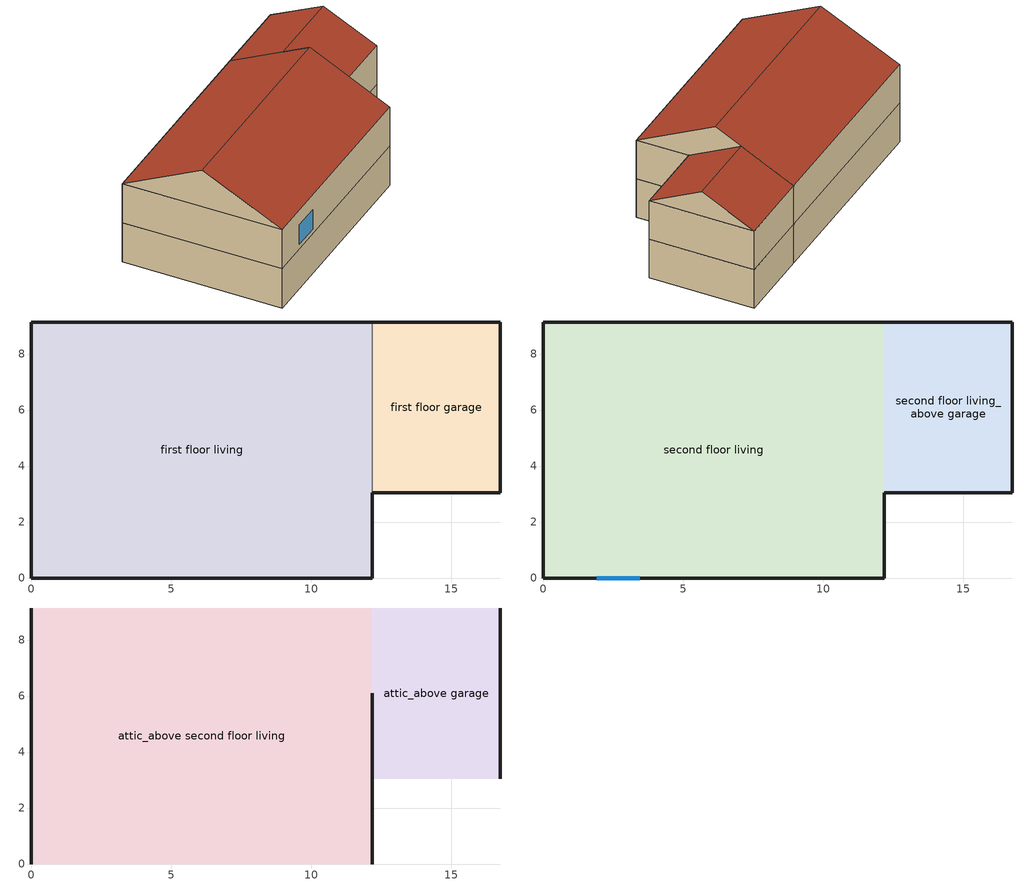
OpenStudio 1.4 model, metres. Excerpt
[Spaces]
first floor living
 floor ground (Slab): 12.19,9.14 12.19,0 0,0 0,9.14 z0
 wall outside (ExtInsFinWall): 12.19,9.14 0,9.14 0,0 12.19,0 12.19,3.05 z0:2.44
 wall to first floor garage (UnfinInsFinWall): 12.19,3.05 12.19,9.14 z0:2.44
 ceiling adiabatic (RevFinUninsFinFloor): 12.19,0 12.19,9.14 0,9.14 0,0 z2.44
first floor garage
 floor ground (GrndUninsUnfinGrgFloor): 16.76,9.14 16.76,3.05 12.19,3.05 12.19,9.14 z0
 wall outside (ExtUninsUnfinWall): 12.19,3.05 16.76,3.05 16.76,9.14 12.19,9.14 z0:2.44
second floor living
 floor adiabatic (FinUninsFinFloor): 12.19,9.14 12.19,0 0,0 0,9.14 z2.44
 wall outside (ExtInsFinWall): 12.19,9.14 0,9.14 0,0 12.19,0 12.19,3.05 z2.44:4.88
 window: 1.92,0 3.44,0 z2.76:3.98
second floor living_above garage
 floor to first floor garage (UnfinInsFinFloor): 16.76,9.14 16.76,3.05 12.19,3.05 12.19,9.14 z2.44
 wall outside (ExtInsFinWall): 12.19,3.05 16.76,3.05 16.76,9.14 12.19,9.14 z2.44:4.88
attic_above second floor living
 floor to second floor living (FinInsUnfinUAFloor): 12.19,9.14 12.19,0 0,0 0,9.14 z4.88
 wall outside (ExtUninsUnfinWall): 0,4.57,7.16 0,9.14,4.88 0,0,4.88; 12.19,4.57,7.16 12.19,0,4.88 12.19,3.05,4.88 12.19,6.1,6.4
 roof outside (UnfinInsExtRoof): 12.19,4.57,7.16 12.19,9.14,4.88 0,9.14,4.88 0,4.57,7.16; 0,4.57,7.16 0,0,4.88 12.19,0,4.88 12.19,4.57,7.16
attic_above garage
 floor to second floor living_above garage (FinInsUnfinUAFloor): 16.76,9.14 16.76,3.05 12.19,3.05 12.19,9.14 z4.88
 wall outside (ExtUninsUnfinWall): 16.76,6.1,6.4 16.76,3.05,4.88 16.76,9.14,4.88
 roof outside (UnfinInsExtRoof): 16.76,6.1,6.4 16.76,9.14,4.88 12.19,9.14,4.88 12.19,6.1,6.4; 12.19,6.1,6.4 12.19,3.05,4.88 16.76,3.05,4.88 16.76,6.1,6.4
[Building]
simple residential geometry
[ClimateZones]
Climate Zone Institution Name 1=ASHRAE; Climate Zone Document Name 1=ANSI/ASHRAE Standard 169; Climate Zone Document Year 1=2006; Climate Zone Institution Name 2=CEC; Climate Zone Document Name 2=California Climate Zone Descriptions; Climate Zone Document Year 2=1995
[Site]
Site 1: Latitude {deg}=39.74; Longitude {deg}=-105.18; Time Zone {hr}=-7; Elevation {m}=1829
[SizingPeriod:DesignDay] Barometric Pressure {Pa}=81198; Sky Clearness=0; Rain Indicator=0; Snow Indicator=0; Day of Month=21; Daylight Saving Time Indicator=0; Dry-Bulb Temperature Range Modifier Type=DefaultMultipliers
Name | Maximum Dry-Bulb Temperature {C} | Daily Dry-Bulb Temperature Range {deltaC} | Humidity Indicating Conditions at Maximum Dry-Bulb {BasedOnField A3} | Wind Speed {m/s} | Wind Direction {deg} | Month | Day Type | Humidity Indicating Type | Solar Model Indicator | ASHRAE Taub | ASHRAE Taud
Denver Centennial  Golden   N Ann Hum_n 99.6% Condns DP=>MCDB | -10.9 | 0 | -21.6 | 3 | 340 | 12 | WinterDesignDay | Dewpoint | ASHRAEClearSky
Denver Centennial  Golden   N Ann Clg .4% Condns DP=>MDB | 20.2 | 15.2 | 16.1 | 4.9 | 0 | 7 | SummerDesignDay | Dewpoint | ASHRAETau | 0.424 | 2.025
Denver Centennial  Golden   N Ann Clg .4% Condns Enth=>MDB | 27.3 | 15.2 | 59700 | 4.9 | 0 | 7 | SummerDesignDay | Enthalpy | ASHRAETau | 0.424 | 2.025
Denver Centennial  Golden   N Ann Clg .4% Condns WB=>MDB | 27.3 | 15.2 | 18.4 | 4.9 | 0 | 7 | SummerDesignDay | Wetbulb | ASHRAETau | 0.424 | 2.025
Denver Centennial  Golden   N Ann Htg 99.6% Condns DB | -18.8 | 0 | -18.8 | 3 | 340 | 12 | WinterDesignDay | Wetbulb | ASHRAEClearSky
Denver Centennial  Golden   N Ann Htg Wind 99.6% Condns WS=>MCDB | 3.9 | 0 | 3.9 | 12.2 | 340 | 12 | WinterDesignDay | Wetbulb | ASHRAEClearSky
Denver Centennial  Golden   N Ann Clg .4% Condns DB=>MWB | 33 | 15.2 | 15.7 | 4.9 | 0 | 7 | SummerDesignDay | Wetbulb | ASHRAETau | 0.424 | 2.025
[Material] Roughness=Rough
Name | Thickness {m} | Conductivity {W/m-K} | Density {kg/m3} | Specific Heat {J/kg-K} | Thermal Absorptance | Solar Absorptance | Visible Absorptance
GypsumBoard-ExtWall; PartitionWallMass | 0.0127 | 0.160266 | 800.923 | 837.36 | 0.9 | 0.5 | 0.1
Plywood-1_2in; Plywood-1_2in 1 | 0.0127 | 0.11544 | 512.591 | 1214.172
ExteriorFinish | 0.009525 | 0.0901424 | 177.805 | 1046.7 | 0.9 | 0.3 | 0.3
StudandCavity | 0.0889 | 0.0602128 | 162.387 | 1178.86
ExteriorFinish 1 | 0.009525 | 0.0894213 | 177.805 | 1046.7 | 0.9 | 0.3 | 0.3
StudandAirWall | 0.0889 | 0.4425 | 48.1147 | 1213.91
Soil-12in; SlabSoil-12in | 0.3048 | 1.73073 | 1842.12 | 418.68
Concrete-4in | 0.1016 | 1.3112 | 2242.58 | 837.36 | 0.9
IntFloorIns | 0.1397 | 1.90462 | 106.355 | 1151.63
Plywood-3_4in; Plywood-3_4in 1; AddforCTFCalc; Plywood-3_4in 2 | 0.01905 | 0.11544 | 512.591 | 1214.172
FloorMass; FloorMass 1 | 0.015875 | 0.11544 | 544.628 | 1214.172 | 0.9 | 0.6
CarpetBareLayer; CarpetBareLayer 1 | 0.0127 | 0.0433377 | 54.4628 | 1339.776 | 0.9 | 0.9
IntWallIns | 0.0889 | 0.349646 | 128.197 | 1214.09
StudandAirFloor | 0.0889 | 0.448724 | 66.6938 | 1213.99
GypsumBoard-Ceiling; GypsumBoard-Ceiling 1 | 0.0127 | 0.160266 | 800.923 | 837.36 | 0.9 | 0.3 | 0.1
Mat-Fic-Slab | 0.0254 | 0.0179307 | 40.0462 | 1214.172
SlabMass | 0.1016 | 1.31247 | 2242.58 | 837.36 | 0.9 | 0.6
SlabCarpetBareEquivalentMaterial | 0.0254 | 0.0866804 | 40.0462 | 1214.172 | 0.9 | 0.6
RoofingMaterial | 0.0094488 | 0.162689 | 1121.29 | 1465.38 | 0.91 | 0.85 | 0.85
UARoofIns | 0.18415 | 9.03538 | 35.9423 | 1213.82
[Construction]
ExtInsFinWall: ExteriorFinish, Plywood-1_2in, StudandCavity, GypsumBoard-ExtWall
ExtUninsUnfinWall: ExteriorFinish 1, Plywood-1_2in 1, StudandAirWall
GrndUninsUnfinGrgFloor: Adiabatic, Soil-12in, Concrete-4in
UnfinInsFinFloor: IntFloorIns, Plywood-3_4in, FloorMass, CarpetBareLayer
UnfinInsFinWall: IntWallIns, PartitionWallMass
FinUninsFinFloor: GypsumBoard-Ceiling, StudandAirFloor, Plywood-3_4in 1, FloorMass 1, CarpetBareLayer 1
RevFinUninsFinFloor: CarpetBareLayer 1, FloorMass 1, Plywood-3_4in 1, StudandAirFloor, GypsumBoard-Ceiling
Slab: Mat-Fic-Slab, SlabSoil-12in, SlabMass, SlabCarpetBareEquivalentMaterial
FinInsUnfinUAFloor: GypsumBoard-Ceiling 1, AddforCTFCalc
UnfinInsExtRoof: RoofingMaterial, Plywood-3_4in 2, UARoofIns
[Material:NoMass]
Adiabatic: Roughness=Rough; Thermal Resistance {m2-K/W}=176.11
[BuildingStory] Nominal Floor to Floor Height {m}=2.4384
Name | Nominal Z Coordinate {m}
first level; third level | 0
second level | 2.4384
[Space]
Name | Space Type | Building Story | Thermal Zone
first floor living | living | first level | living
second floor living; second floor living_above garage | living | second level | living
attic_above second floor living; attic_above garage | attic | third level | attic
first floor garage | garage | first level | garage
[SpaceType]
living; garage; attic
[ThermalZone] Use Ideal Air Loads=No
living; garage; attic
[Sizing:Zone] Zone Cooling Design Supply Air Temperature {C}=14; Zone Heating Design Supply Air Temperature {C}=40; Zone Cooling Design Supply Air Humidity Ratio {kg-H2O/kg-air}=0.0085; Zone Heating Design Supply Air Humidity Ratio {kg-H2O/kg-air}=0.008; Cooling Design Air Flow Method=DesignDay; Heating Design Air Flow Method=DesignDay
garage; attic; living
